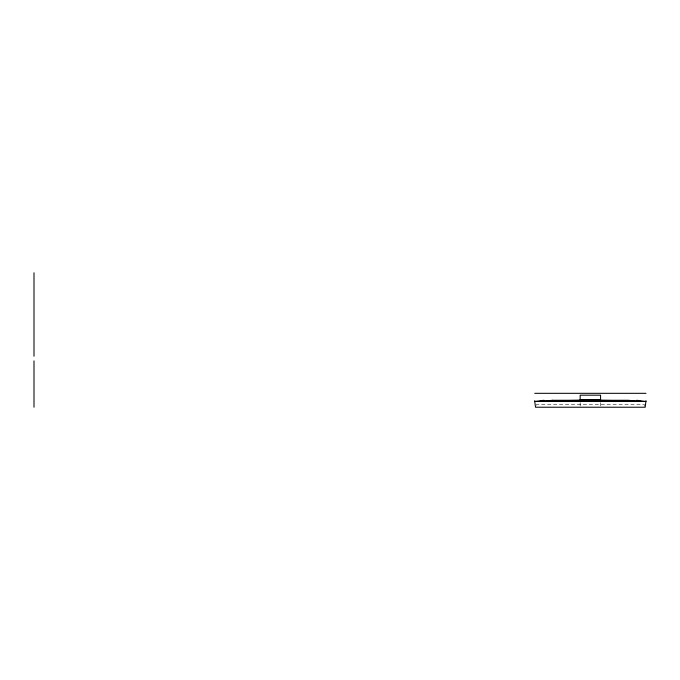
<?xml version="1.0" encoding="UTF-8"?>
<svg xmlns="http://www.w3.org/2000/svg" width="680" height="680" viewBox="0 0 680 680"><rect width="100%" height="100%" fill="white"/><g stroke="black" fill="none" stroke-linecap="round" stroke-linejoin="round"><path stroke-width="0.51" stroke-dasharray="3.4 2.55" d="M644.266 406.3L644.266 404.447L536.461 404.447L536.461 406.3M600.567 402.594L600.567 406.224M580.167 402.594L580.167 406.224"/><path stroke-width="1.02" d="M544 400.274L534.726 401.48L535.534 407.226L645.192 407.226L646 400.656M534.726 393.32L646 393.32M580.167 399.806L600.567 399.806M636.726 400.274L646 401.48L534.726 401.48L534.726 400.656M600.567 400.197L600.567 395.173L580.167 395.173L580.167 400.197M34 272.774L34 356.226M34 360.868L34 407.226M552.577 400.274L539.367 401.48A1109.004 1109.004 0 0 1 641.367 401.48L628.15 400.274L552.577 400.274"/></g></svg>
